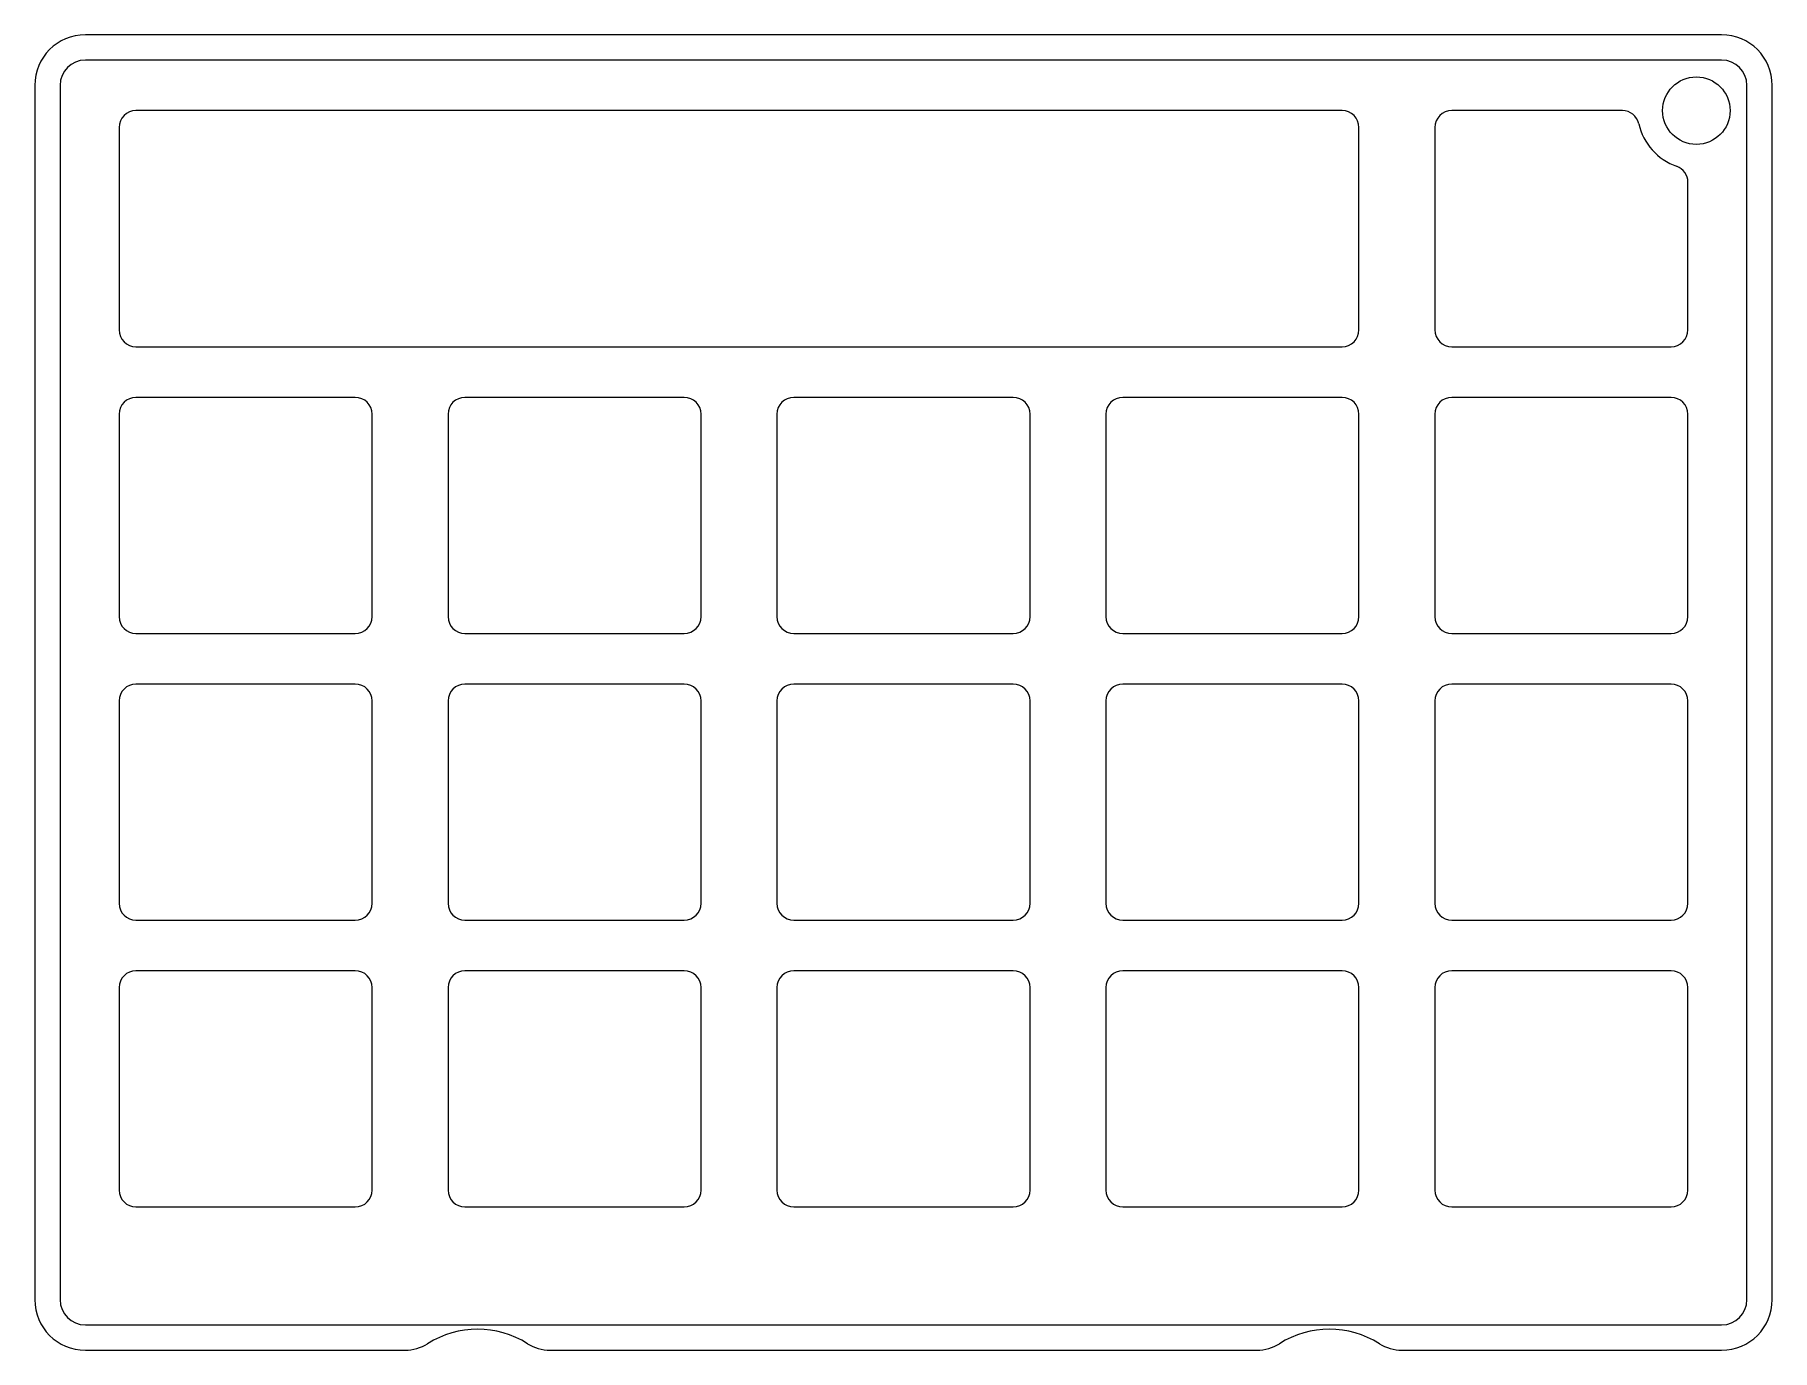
# Model space of a CAD drawing. Header units: millimetres. Extents: x -103 to 103, y -78 to 78.
import ezdxf

# ---------------------------------------------------------------- set-up
doc = ezdxf.new("R2010")
doc.units = ezdxf.units.MM

msp = doc.modelspace()

# ---------------------------------------------------------------- linework, layer by layer
at = {"color": 7, "linetype": 'Continuous', "lineweight": 15}
for p, q in [((97, 78), (-97, 78)), ((97, 75), (-97, 75)), ((-103, 72), (-103, -72)), ((-100, 72), (-100, -72)), ((100, -72), (100, 72)), ((103, -72), (103, 72)), ((52, 69), (-91, 69)), ((85.23, 69), (65, 69)), ((-93, 67), (-93, 43)), ((54, 43), (54, 67)), ((63, 67), (63, 43)), ((93, 43), (93, 60.51)), ((-91, 41), (52, 41)), ((65, 41), (91, 41)), ((-93, 33), (-93, 9)), ((-65, 35), (-91, 35)), ((-63, 9), (-63, 33)), ((-54, 33), (-54, 9)), ((-26, 35), (-52, 35)), ((-24, 9), (-24, 33)), ((-15, 33), (-15, 9)), ((13, 35), (-13, 35)), ((15, 9), (15, 33)), ((24, 33), (24, 9)), ((52, 35), (26, 35)), ((54, 9), (54, 33)), ((63, 33), (63, 9)), ((91, 35), (65, 35)), ((93, 9), (93, 33)), ((-91, 7), (-65, 7)), ((-52, 7), (-26, 7)), ((-13, 7), (13, 7)), ((26, 7), (52, 7)), ((65, 7), (91, 7)), ((-65, 1), (-91, 1)), ((-26, 1), (-52, 1)), ((13, 1), (-13, 1)), ((52, 1), (26, 1)), ((91, 1), (65, 1)), ((-93, -1), (-93, -25)), ((-63, -25), (-63, -1)), ((-54, -1), (-54, -25)), ((-24, -25), (-24, -1)), ((-15, -1), (-15, -25)), ((15, -25), (15, -1)), ((24, -1), (24, -25)), ((54, -25), (54, -1)), ((63, -1), (63, -25)), ((93, -25), (93, -1)), ((-91, -27), (-65, -27)), ((-52, -27), (-26, -27)), ((-13, -27), (13, -27)), ((26, -27), (52, -27)), ((65, -27), (91, -27)), ((-93, -35), (-93, -59)), ((-65, -33), (-91, -33)), ((-63, -59), (-63, -35)), ((-54, -35), (-54, -59)), ((-26, -33), (-52, -33)), ((-24, -59), (-24, -35)), ((-15, -35), (-15, -59)), ((13, -33), (-13, -33)), ((15, -59), (15, -35)), ((24, -35), (24, -59)), ((52, -33), (26, -33)), ((54, -59), (54, -35)), ((63, -35), (63, -59)), ((91, -33), (65, -33)), ((93, -59), (93, -35)), ((-91, -61), (-65, -61)), ((-52, -61), (-26, -61)), ((-13, -61), (13, -61)), ((26, -61), (52, -61)), ((65, -61), (91, -61)), ((-97, -75), (97, -75)), ((-97, -78), (-59.1, -78)), ((-41.9, -78), (41.9, -78)), ((59.1, -78), (97, -78))]:
    msp.add_line(p, q, dxfattribs=at)
msp.add_circle((94, 69), 4, dxfattribs=at)
for centre, radius, start, end in [((-97, 72), 6, 90, 180), ((97, 72), 6, 0, 90), ((-97, 72), 3, 90, 180), ((97, 72), 3, 0, 90), ((-91, 67), 2, 90, 180), ((52, 67), 2, 0, 90), ((65, 67), 2, 90, 180), ((85.23, 67), 2, 12.8396, 90), ((94, 69), 7, 192.8396, 250.5288), ((91, 60.51), 2, 0, 70.5288), ((-91, 43), 2, 180, 270), ((52, 43), 2, 270, 0), ((65, 43), 2, 180, 270), ((91, 43), 2, 270, 0), ((-91, 33), 2, 90, 180), ((-65, 33), 2, 0, 90), ((-52, 33), 2, 90, 180), ((-26, 33), 2, 0, 90), ((-13, 33), 2, 90, 180), ((13, 33), 2, 0, 90), ((26, 33), 2, 90, 180), ((52, 33), 2, 0, 90), ((65, 33), 2, 90, 180), ((91, 33), 2, 0, 90), ((-91, 9), 2, 180, 270), ((-65, 9), 2, 270, 0), ((-52, 9), 2, 180, 270), ((-26, 9), 2, 270, 0), ((-13, 9), 2, 180, 270), ((13, 9), 2, 270, 0), ((26, 9), 2, 180, 270), ((52, 9), 2, 270, 0), ((65, 9), 2, 180, 270), ((91, 9), 2, 270, 0), ((-91, -1), 2, 90, 180), ((-65, -1), 2, 0, 90), ((-52, -1), 2, 90, 180), ((-26, -1), 2, 0, 90), ((-13, -1), 2, 90, 180), ((13, -1), 2, 0, 90), ((26, -1), 2, 90, 180), ((52, -1), 2, 0, 90), ((65, -1), 2, 90, 180), ((91, -1), 2, 0, 90), ((-91, -25), 2, 180, 270), ((-65, -25), 2, 270, 0), ((-52, -25), 2, 180, 270), ((-26, -25), 2, 270, 0), ((-13, -25), 2, 180, 270), ((13, -25), 2, 270, 0), ((26, -25), 2, 180, 270), ((52, -25), 2, 270, 0), ((65, -25), 2, 180, 270), ((91, -25), 2, 270, 0), ((-91, -35), 2, 90, 180), ((-65, -35), 2, 0, 90), ((-52, -35), 2, 90, 180), ((-26, -35), 2, 0, 90), ((-13, -35), 2, 90, 180), ((13, -35), 2, 0, 90), ((26, -35), 2, 90, 180), ((52, -35), 2, 0, 90), ((65, -35), 2, 90, 180), ((91, -35), 2, 0, 90), ((-91, -59), 2, 180, 270), ((-65, -59), 2, 270, 0), ((-52, -59), 2, 180, 270), ((-26, -59), 2, 270, 0), ((-13, -59), 2, 180, 270), ((13, -59), 2, 270, 0), ((26, -59), 2, 180, 270), ((52, -59), 2, 270, 0), ((65, -59), 2, 180, 270), ((91, -59), 2, 270, 0), ((-97, -72), 6, 180, 270), ((-97, -72), 3, 180, 270), ((97, -72), 3, 270, 0), ((97, -72), 6, 270, 0), ((-50.5, -86.55), 11.05, 57.5903, 122.4097), ((50.5, -86.55), 11.05, 57.5903, 122.4097), ((-59.1, -73), 5, 270, 302.4097), ((-41.9, -73), 5, 237.5903, 270), ((41.9, -73), 5, 270, 302.4097), ((59.1, -73), 5, 237.5903, 270)]:
    msp.add_arc(centre, radius, start, end, dxfattribs=at)

doc.saveas('drawing.dxf')
